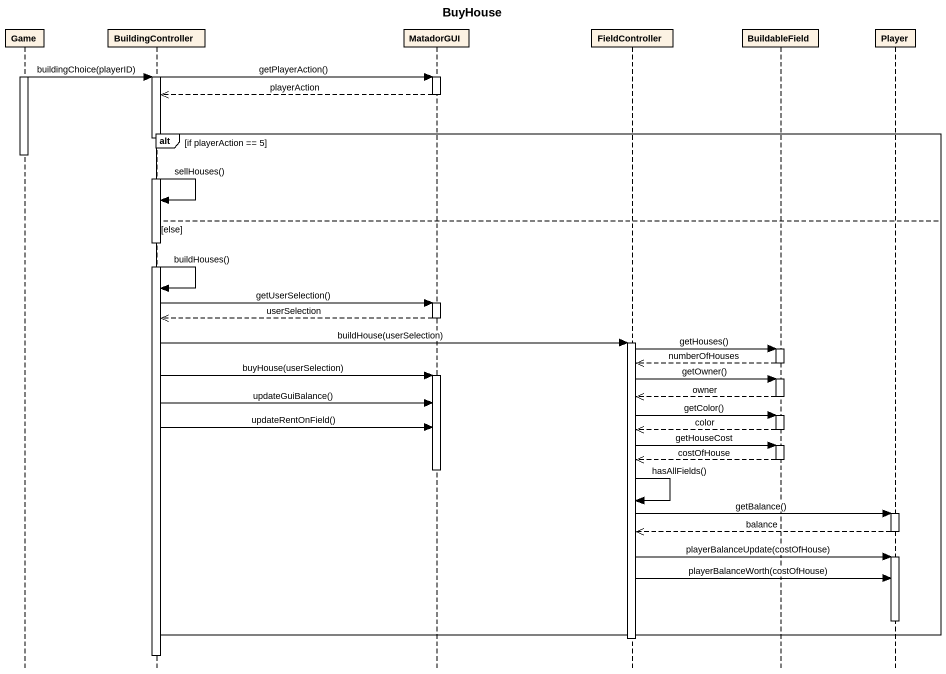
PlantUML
@startuml
title BuyHouse
hide footbox
participant Game
participant BuildingController
participant MatadorGUI
participant FieldController
participant BuildableField
participant Player

activate Game
Game -> BuildingController : buildingChoice(playerID)
BuildingController -> MatadorGUI : getPlayerAction()
activate BuildingController
activate MatadorGUI
MatadorGUI -->> BuildingController : playerAction
deactivate MatadorGUI
alt if playerAction == 5
  deactivate Game
  BuildingController -> BuildingController : sellHouses()
else else
  BuildingController -> BuildingController : buildHouses()
  BuildingController -> MatadorGUI : getUserSelection()
  activate MatadorGUI
  MatadorGUI -->> BuildingController : userSelection
  deactivate MatadorGUI
  BuildingController -> FieldController : buildHouse(userSelection)
  activate FieldController
  FieldController -> BuildableField : getHouses()
  activate BuildableField
  BuildableField -->> FieldController : numberOfHouses
  deactivate BuildableField
  BuildingController -> MatadorGUI : buyHouse(userSelection)
  activate MatadorGUI
  FieldController -> BuildableField : getOwner()
  activate BuildableField
  BuildableField -->> FieldController : owner
  deactivate BuildableField
  BuildingController -> MatadorGUI : updateGuiBalance()
  FieldController -> BuildableField : getColor()
  activate BuildableField
  BuildingController -> MatadorGUI : updateRentOnField()
  BuildableField -->> FieldController : color
  deactivate BuildableField
  FieldController -> BuildableField : getHouseCost
  activate BuildableField
  BuildableField -->> FieldController : costOfHouse
  deactivate BuildableField
  deactivate MatadorGUI
  FieldController -> FieldController : hasAllFields()
  FieldController -> Player : getBalance()
  activate Player
  Player -->> FieldController : balance
  deactivate Player
  FieldController -> Player : playerBalanceUpdate(costOfHouse)
  activate Player
  FieldController -> Player : playerBalanceWorth(costOfHouse)
  deactivate Player
end
deactivate FieldController
deactivate BuildingController
@enduml
